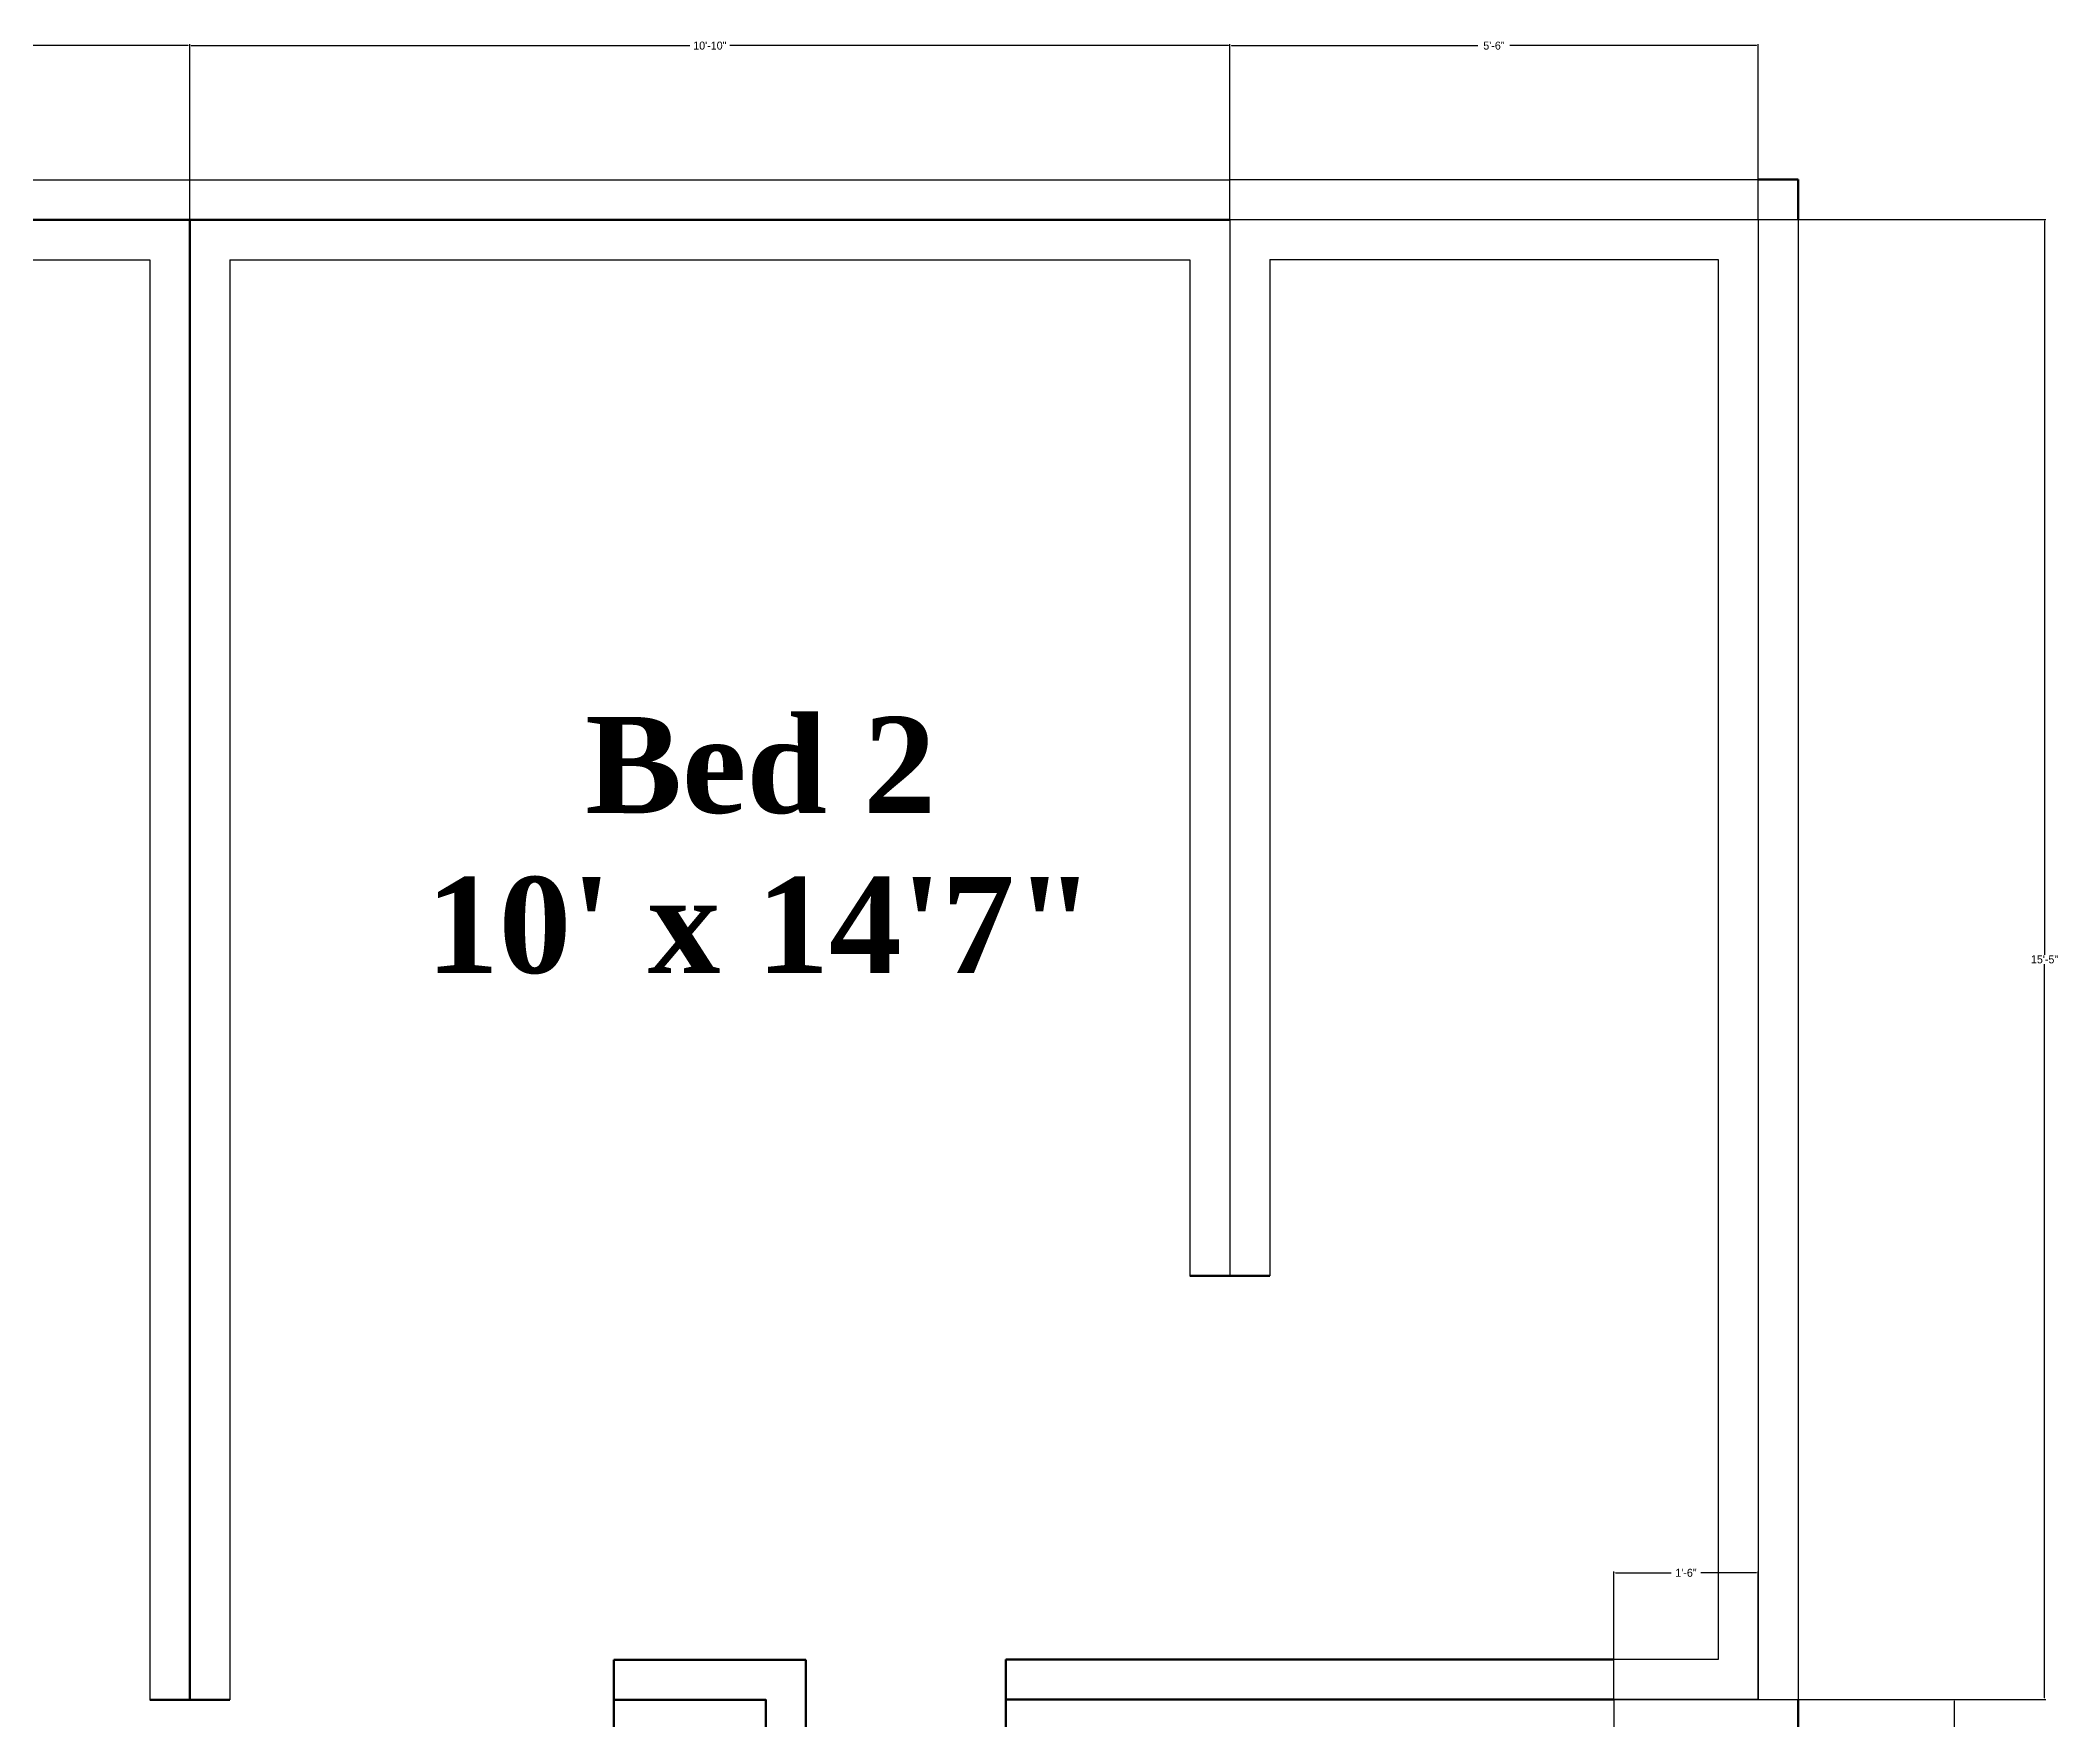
# Model space of a CAD drawing. Header units: inches. Extents: x 702 to 1903, y 288 to 1112.
# Drawn here: x 1651.1 to 1903.5, y 901.9 to 1111.8 of the extents above; entities that cross this region are included whole.
import ezdxf

# ---------------------------------------------------------------- set-up
doc = ezdxf.new("R2010")
doc.units = ezdxf.units.IN
doc.header["$MEASUREMENT"] = 0
doc.dimstyles.get("Standard").update_dxf_attribs({"dimtxt": 1, "dimasz": 0.18, "dimexe": 0.18, "dimexo": 0.0625, "dimgap": 0.09, "dimtad": 0, "dimtih": 1, "dimtoh": 1, "dimdec": 0, "dimzin": 2, "dimdsep": 46, "dimlunit": 4, "dimtxsty": 'Standard', "dimcen": 0.09, "dimclrt": 6, "dimadec": 0, "dimazin": 0, "dimtfac": 1, "dimtdec": 0, "dimtofl": 0, "dimtmove": 0, "dimatfit": 3, "dimfxl": 1, "dimtolj": 1, "dimtzin": 0, "dimarcsym": 0})

# ---------------------------------------------------------------- blocks, each defined once
blk = doc.blocks.new('*D52')
at = {"color": 0, "lineweight": -2}
for p, q in [((1539.78, 1089.46), (1539.78, 1111.36)), ((1539.96, 1111.18), (1602.27, 1111.18)), ((1669.6, 1111.18), (1607.28, 1111.18)), ((1669.78, 1089.46), (1669.78, 1111.36))]:
    blk.add_line(p, q, dxfattribs=at)
at = {"color": 0}
for points in [[(1539.96, 1111.21), (1539.96, 1111.15), (1539.78, 1111.18)], [(1669.6, 1111.21), (1669.6, 1111.15), (1669.78, 1111.18)]]:
    blk.add_solid(points, dxfattribs=at)
at = {"layer": 'Defpoints', "color": 0}
for p in [(1539.78, 1111.18), (1539.78, 1089.4), (1669.78, 1089.4)]:
    blk.add_point(p, dxfattribs=at)
at = {"color": 6, "lineweight": 100, "insert": (1604.78, 1111.18), "char_height": 1, "attachment_point": 5}
blk.add_mtext('\\A1;10\'-10"', dxfattribs=at)
blk = doc.blocks.new('*D53')
at = {"color": 0, "lineweight": -2}
for p, q in [((1669.78, 1089.46), (1669.78, 1111.36)), ((1669.96, 1111.18), (1732.27, 1111.18)), ((1799.6, 1111.18), (1737.28, 1111.18)), ((1799.78, 1089.46), (1799.78, 1111.36))]:
    blk.add_line(p, q, dxfattribs=at)
at = {"color": 0}
for points in [[(1669.96, 1111.21), (1669.96, 1111.15), (1669.78, 1111.18)], [(1799.6, 1111.21), (1799.6, 1111.15), (1799.78, 1111.18)]]:
    blk.add_solid(points, dxfattribs=at)
at = {"layer": 'Defpoints', "color": 0}
for p in [(1669.78, 1111.18), (1669.78, 1089.4), (1799.78, 1089.4)]:
    blk.add_point(p, dxfattribs=at)
at = {"color": 6, "lineweight": 100, "insert": (1734.78, 1111.18), "char_height": 1, "attachment_point": 5}
blk.add_mtext('\\A1;10\'-10"', dxfattribs=at)
blk = doc.blocks.new('*D54')
at = {"color": 0, "lineweight": -2}
for p, q in [((1799.78, 1089.53), (1799.78, 1111.36)), ((1799.96, 1111.18), (1830.77, 1111.18)), ((1865.6, 1111.18), (1834.78, 1111.18)), ((1865.78, 1089.53), (1865.78, 1111.36))]:
    blk.add_line(p, q, dxfattribs=at)
at = {"color": 0}
for points in [[(1799.96, 1111.21), (1799.96, 1111.15), (1799.78, 1111.18)], [(1865.6, 1111.21), (1865.6, 1111.15), (1865.78, 1111.18)]]:
    blk.add_solid(points, dxfattribs=at)
at = {"layer": 'Defpoints', "color": 0}
for p in [(1865.78, 1111.18), (1799.78, 1089.46), (1865.78, 1089.46)]:
    blk.add_point(p, dxfattribs=at)
at = {"color": 6, "lineweight": 100, "insert": (1832.78, 1111.18), "char_height": 1, "attachment_point": 5}
blk.add_mtext('\\A1;5\'-6"', dxfattribs=at)
blk = doc.blocks.new('*D55')
at = {"color": 0, "lineweight": -2}
for p, q in [((1865.84, 1089.46), (1901.77, 1089.46)), ((1901.59, 1089.28), (1901.59, 997.55)), ((1901.59, 904.64), (1901.59, 996.37)), ((1865.84, 904.46), (1901.77, 904.46))]:
    blk.add_line(p, q, dxfattribs=at)
at = {"color": 0}
for points in [[(1901.56, 1089.28), (1901.62, 1089.28), (1901.59, 1089.46)], [(1901.56, 904.64), (1901.62, 904.64), (1901.59, 904.46)]]:
    blk.add_solid(points, dxfattribs=at)
at = {"layer": 'Defpoints', "color": 0}
for p in [(1865.78, 1089.46), (1865.78, 904.46), (1901.59, 904.46)]:
    blk.add_point(p, dxfattribs=at)
at = {"color": 6, "lineweight": 100, "insert": (1901.59, 996.96), "char_height": 1, "attachment_point": 5}
blk.add_mtext('\\A1;15\'-5"', dxfattribs=at)
blk = doc.blocks.new('*D67')
at = {"color": 0, "lineweight": -2}
for p, q in [((1847.78, 904.53), (1847.78, 920.46)), ((1847.96, 920.28), (1854.94, 920.28)), ((1865.6, 920.28), (1858.62, 920.28)), ((1865.78, 904.53), (1865.78, 920.46))]:
    blk.add_line(p, q, dxfattribs=at)
at = {"color": 0}
for points in [[(1847.96, 920.31), (1847.96, 920.25), (1847.78, 920.28)], [(1865.6, 920.31), (1865.6, 920.25), (1865.78, 920.28)]]:
    blk.add_solid(points, dxfattribs=at)
at = {"layer": 'Defpoints', "color": 0}
for p in [(1865.78, 920.28), (1847.78, 904.46), (1865.78, 904.46)]:
    blk.add_point(p, dxfattribs=at)
at = {"color": 6, "lineweight": 100, "insert": (1856.78, 920.28), "char_height": 1, "attachment_point": 5}
blk.add_mtext('\\A1;1\'-6"', dxfattribs=at)
blk = doc.blocks.new('*D68')
at = {"color": 0, "lineweight": -2}
for p, q in [((1847.84, 904.46), (1890.47, 904.46)), ((1890.29, 904.28), (1890.29, 852.05)), ((1890.29, 798.64), (1890.29, 850.87)), ((1847.84, 798.46), (1890.47, 798.46))]:
    blk.add_line(p, q, dxfattribs=at)
at = {"color": 0}
for points in [[(1890.26, 904.28), (1890.32, 904.28), (1890.29, 904.46)], [(1890.26, 798.64), (1890.32, 798.64), (1890.29, 798.46)]]:
    blk.add_solid(points, dxfattribs=at)
at = {"layer": 'Defpoints', "color": 0}
for p in [(1847.78, 904.46), (1847.78, 798.46), (1890.29, 798.46)]:
    blk.add_point(p, dxfattribs=at)
at = {"color": 6, "lineweight": 100, "insert": (1890.29, 851.46), "char_height": 1, "attachment_point": 5}
blk.add_mtext('\\A1;8\'-10"', dxfattribs=at)

msp = doc.modelspace()

# ---------------------------------------------------------------- linework, layer by layer
for p, q in [((1539.78, 1094.4), (1669.78, 1094.4)), ((1669.78, 1094.4), (1799.78, 1094.4)), ((1799.78, 1094.46), (1865.78, 1094.46)), ((1870.78, 1089.46), (1870.78, 904.46)), ((1544.78, 1084.4), (1664.78, 1084.4)), ((1664.78, 1084.4), (1664.78, 904.4)), ((1674.78, 1084.4), (1794.78, 1084.4)), ((1674.78, 1084.4), (1674.78, 904.4)), ((1794.78, 1084.4), (1794.78, 957.4)), ((1804.78, 1084.46), (1860.78, 1084.46)), ((1804.78, 1084.46), (1804.78, 957.4)), ((1860.78, 1084.46), (1860.78, 909.46)), ((1860.78, 909.46), (1847.78, 909.46))]:
    msp.add_line(p, q)
at = {"lineweight": 100}
for p, q in [((1865.78, 1094.46), (1870.78, 1094.46)), ((1870.78, 1089.46), (1870.78, 1094.46)), ((1794.78, 957.4), (1804.78, 957.4)), ((1722.78, 909.4), (1741.78, 909.4)), ((1722.78, 909.4), (1722.78, 899.4)), ((1741.78, 909.4), (1746.78, 909.4)), ((1746.78, 904.46), (1746.78, 909.4)), ((1847.78, 909.46), (1771.78, 909.46)), ((1771.78, 909.46), (1771.78, 899.46)), ((1664.78, 904.4), (1674.78, 904.4)), ((1746.78, 803.46), (1746.78, 904.46)), ((1870.78, 904.46), (1870.78, 899.46))]:
    msp.add_line(p, q, dxfattribs=at)
at = {"color": 6, "lineweight": 100}
for p, q in [((1539.78, 1089.4), (1669.78, 1089.4)), ((1669.78, 1089.4), (1799.78, 1089.4)), ((1669.78, 1089.4), (1669.78, 904.4)), ((1722.78, 904.4), (1741.78, 904.4)), ((1741.78, 798.46), (1741.78, 904.46)), ((1847.78, 904.46), (1771.78, 904.46))]:
    msp.add_line(p, q, dxfattribs=at)
at = {"color": 6}
for p, q in [((1799.78, 1089.46), (1865.78, 1089.46)), ((1799.78, 1089.4), (1799.78, 957.4)), ((1865.78, 1089.46), (1865.78, 904.46)), ((1847.78, 904.46), (1847.78, 798.46))]:
    msp.add_line(p, q, dxfattribs=at)
at = {"color": 3, "lineweight": 100}
msp.add_line((1736.78, 904.4), (1736.78, 904.46), dxfattribs=at)
at = {"color": 5}
msp.add_line((1865.78, 904.46), (1847.78, 904.46), dxfattribs=at)

# ---------------------------------------------------------------- texts
at = {"color": 5, "lineweight": 100, "insert": (1741.12, 1027.27), "char_height": 12, "width": 106, "attachment_point": 2}
msp.add_mtext('{\\fTimes New Roman|b1|i0|c0|p18;\\C4;Bed 2\\P10\' x 14\'7"}', dxfattribs=at)

# ---------------------------------------------------------------- dimensions: what is measured, and where the dimension line sits
at = {"lineweight": 100}
for base, p1, p2, picture, middle in [((1539.78, 1111.18), (1669.78, 1089.4), (1539.78, 1089.4), '*D52', (1604.78, 1111.18)), ((1669.78, 1111.18), (1799.78, 1089.4), (1669.78, 1089.4), '*D53', (1734.78, 1111.18)), ((1865.78, 1111.18), (1799.78, 1089.46), (1865.78, 1089.46), '*D54', (1832.78, 1111.18)), ((1865.78, 920.28), (1847.78, 904.46), (1865.78, 904.46), '*D67', (1856.78, 920.28))]:
    dim = msp.add_linear_dim(base=base, p1=p1, p2=p2, dimstyle='Standard', dxfattribs=at)
    dim.commit()
    dim.dimension.update_dxf_attribs({"geometry": picture, "text_midpoint": middle})
for base, p1, p2, picture, middle in [((1901.59, 904.46), (1865.78, 1089.46), (1865.78, 904.46), '*D55', (1901.59, 996.96)), ((1890.29, 798.46), (1847.78, 904.46), (1847.78, 798.46), '*D68', (1890.29, 851.46))]:
    dim = msp.add_linear_dim(base=base, p1=p1, p2=p2, angle=90, dimstyle='Standard', dxfattribs=at)
    dim.commit()
    dim.dimension.update_dxf_attribs({"geometry": picture, "text_midpoint": middle})

doc.saveas('drawing.dxf')
